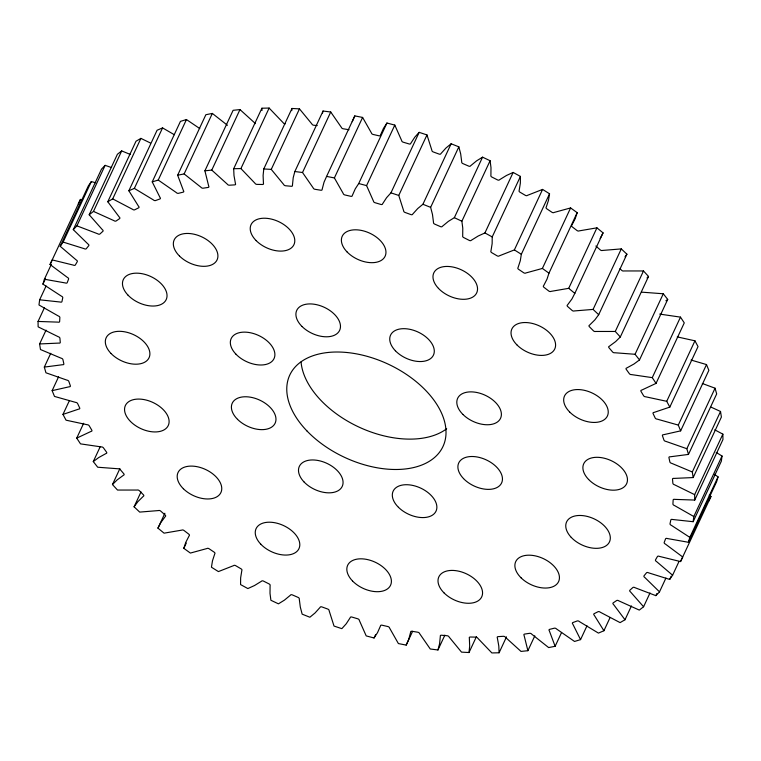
<?xml version="1.0" encoding="UTF-8"?>
<svg xmlns="http://www.w3.org/2000/svg" width="761" height="761" viewBox="0 0 761 761"><rect width="100%" height="100%" fill="white"/><g stroke="black" fill="none" stroke-linecap="round" stroke-linejoin="round"><path stroke-width="1.14" d="M412.624 631.297L406.193 645.1L398.393 643.568L389.556 627.996A1.655 1.008 25 0 0 387.891 626.55L381.984 625.19A1.655 1.008 25 0 0 380.51 625.913L377.523 632.638L374.051 637.975L366.203 635.901L359.297 620.32A1.655 1.008 25 0 0 357.784 618.807L351.877 617.047A1.655 1.008 25 0 0 350.241 617.628L346.198 623.83L341.841 628.653L334.022 626.065L329.104 610.626A1.655 1.008 25 0 0 327.753 609.057L321.893 606.917A1.655 1.008 25 0 0 320.124 607.345L315.054 612.957L309.87 617.238L302.155 614.156L300.31 607.059L299.273 599.002A1.655 1.008 25 0 0 298.103 597.404L292.348 594.902A1.655 1.008 25 0 0 290.455 595.169L284.414 600.144L278.44 603.834L270.897 600.277L270.012 593.361L270.088 585.57A1.655 1.008 25 0 0 269.109 583.944L263.515 581.109A1.655 1.008 25 0 0 261.518 581.214L254.564 585.504L247.858 588.567L240.571 584.581L240.638 577.894L241.836 570.455A1.655 1.008 25 0 0 241.047 568.828L235.672 565.67A1.655 1.008 25 0 0 233.598 565.623L218.417 571.587L211.444 567.211L212.481 560.819L214.773 553.799A1.655 1.008 25 0 0 214.193 552.182L209.085 548.748A1.655 1.008 25 0 0 206.944 548.538L190.393 553.066L183.82 548.339L185.798 542.308L189.175 535.763A1.655 1.008 25 0 0 188.804 534.174L184.019 530.493A1.655 1.008 25 0 0 181.831 530.122L164.072 533.166L157.946 528.134L160.856 522.522L165.289 516.529A1.655 1.008 25 0 0 165.127 514.978L160.704 511.088A1.655 1.008 25 0 0 158.497 510.564L139.701 512.096L134.088 506.807L137.893 501.661L143.334 496.277A1.655 1.008 25 0 0 143.391 494.774L139.377 490.712A1.655 1.008 25 0 0 137.17 490.046L117.508 490.046L112.466 484.548L117.137 479.925L123.529 475.197A1.655 1.008 25 0 0 123.805 473.77L120.228 469.566A1.655 1.008 25 0 0 118.041 468.757L97.712 467.225L93.28 461.585L98.778 457.523L106.055 453.499A1.655 1.008 25 0 0 106.55 452.158L103.448 447.858A1.655 1.008 25 0 0 101.308 446.907L80.514 443.872L76.728 438.127L91.101 431.382A1.655 1.008 25 0 0 91.796 430.136L89.208 425.789A1.655 1.008 25 0 0 87.125 424.714L66.055 420.186L62.973 414.403L78.792 409.076A1.655 1.008 25 0 0 79.686 407.934L77.632 403.577A1.655 1.008 25 0 0 75.634 402.388L54.497 396.424L52.138 390.65L69.251 386.778A1.655 1.008 25 0 0 70.345 385.76L68.842 381.432A1.655 1.008 25 0 0 66.949 380.139L45.945 372.795L44.319 367.087L62.573 364.719A1.655 1.008 25 0 0 63.848 363.834L62.916 359.572A1.655 1.008 25 0 0 61.137 358.193L40.476 349.527L39.61 343.943L58.816 343.097A1.655 1.008 25 0 0 60.271 342.345L59.91 338.207A1.655 1.008 25 0 0 58.274 336.743L38.136 326.85L38.05 321.446L58.036 322.131A1.655 1.008 25 0 0 59.634 321.532L59.862 317.537A1.655 1.008 25 0 0 58.369 316.015L38.973 304.98L39.648 299.805L60.214 302.022A1.655 1.008 25 0 0 61.955 301.565L62.754 297.76A1.655 1.008 25 0 0 61.441 296.191L42.949 284.138L44.395 279.239L65.341 282.949A1.655 1.008 25 0 0 67.215 282.654L68.585 279.078A1.655 1.008 25 0 0 67.444 277.47L50.045 264.505L52.243 259.929L73.37 265.113A1.655 1.008 25 0 0 75.349 264.971L77.27 261.67A1.655 1.008 25 0 0 76.328 260.043L60.195 246.288L63.115 242.084L84.224 248.676A1.655 1.008 25 0 0 86.278 248.704L88.752 245.689A1.655 1.008 25 0 0 88 244.053L73.284 229.651L76.909 225.855L97.788 233.808A1.655 1.008 25 0 0 99.919 233.988L102.897 231.296A1.655 1.008 25 0 0 102.355 229.679L89.199 214.754L93.489 211.406L113.941 220.642A1.655 1.008 25 0 0 116.119 220.975L119.591 218.635A1.655 1.008 25 0 0 119.258 217.047L107.786 201.751L112.695 198.887L132.528 209.304A1.655 1.008 25 0 0 134.735 209.789L138.654 207.82A1.655 1.008 25 0 0 138.54 206.279L128.866 190.754L134.355 188.395L153.37 199.905A1.655 1.008 25 0 0 155.577 200.543L159.905 198.963A1.655 1.008 25 0 0 160.01 197.48L152.229 181.889L158.24 180.053L176.257 192.533A1.655 1.008 25 0 0 178.445 193.323L183.154 192.153A1.655 1.008 25 0 0 183.477 190.735L177.655 175.211L184.133 173.936L200.98 187.273A1.655 1.008 25 0 0 203.13 188.195L208.162 187.434A1.655 1.008 25 0 0 208.695 186.112L204.899 170.816L211.777 170.093L227.292 184.152A1.655 1.008 25 0 0 229.384 185.208L234.702 184.875A1.655 1.008 25 0 0 235.444 183.648L233.988 175.506L233.694 168.723L240.914 168.571L254.945 183.22A1.655 1.008 25 0 0 256.961 184.39L262.507 184.485A1.655 1.008 25 0 0 263.439 183.372L263.106 175.477L263.772 168.961L271.258 169.38L283.672 184.485A1.655 1.008 25 0 0 285.584 185.76L291.301 186.283A1.655 1.008 25 0 0 292.443 185.284L293.213 177.703L294.84 171.529L302.517 172.509L313.19 187.919A1.655 1.008 25 0 0 314.997 189.289L320.828 190.231A1.655 1.008 25 0 0 322.141 189.375L324.034 182.183L326.593 176.409L354.807 115.9L362.607 117.432L371.444 133.004A1.655 1.008 25 0 0 373.109 134.45L379.016 135.81A1.655 1.008 25 0 0 380.49 135.087L383.477 128.362L386.949 123.025L394.797 125.099L401.703 140.68A1.655 1.008 25 0 0 403.216 142.193L409.123 143.953A1.655 1.008 25 0 0 410.759 143.372L414.802 137.17L419.159 132.347L426.978 134.935L431.896 150.374A1.655 1.008 25 0 0 433.247 151.943L439.107 154.083A1.655 1.008 25 0 0 440.876 153.655L445.946 148.043L451.13 143.762L458.845 146.844L460.69 153.941L461.727 161.998A1.655 1.008 25 0 0 462.897 163.596L468.652 166.098A1.655 1.008 25 0 0 470.545 165.831L476.586 160.856L482.56 157.166L490.103 160.723L490.988 167.639L490.912 175.43A1.655 1.008 25 0 0 491.891 177.056L497.485 179.891A1.655 1.008 25 0 0 499.482 179.786L506.436 175.496L513.142 172.433L520.429 176.419L492.215 236.918L492.148 243.615L490.95 251.054A1.655 1.008 25 0 0 491.739 252.681L497.114 255.829A1.655 1.008 25 0 0 499.187 255.886L514.369 249.912L542.583 189.413L549.556 193.789L548.519 200.181L546.227 207.201A1.655 1.008 25 0 0 546.807 208.818L551.915 212.252A1.655 1.008 25 0 0 554.056 212.462L570.607 207.934L577.18 212.661L575.202 218.692L571.825 225.237M520.429 176.419L520.362 183.106L519.164 190.545A1.655 1.008 25 0 0 519.953 192.172L525.328 195.33A1.655 1.008 25 0 0 527.402 195.377L542.583 189.413M291.767 110.63L291.986 108.462L299.473 108.871L311.886 123.976A1.655 1.008 25 0 0 313.798 125.251L317.232 125.565M406.193 645.1L408.752 639.326L410.645 632.134A1.655 1.008 25 0 1 411.958 631.269L417.789 632.22A1.655 1.008 25 0 1 419.596 633.58L430.269 649L437.946 649.97L439.573 643.796L440.343 636.215A1.655 1.008 25 0 1 441.475 635.226L447.202 635.749A1.655 1.008 25 0 1 449.114 637.024L461.527 652.129L469.014 652.538L469.68 646.032L469.347 638.137A1.655 1.008 25 0 1 470.279 637.014L475.825 637.119A1.655 1.008 25 0 1 477.841 638.279L491.872 652.938L499.092 652.786L506.512 636.862M499.092 652.786L498.797 646.003L497.342 637.861A1.655 1.008 25 0 1 498.084 636.634L503.402 636.301A1.655 1.008 25 0 1 505.494 637.347L521.009 651.416L527.887 650.693L524.091 635.397A1.655 1.008 25 0 1 524.624 634.075L529.656 633.314A1.655 1.008 25 0 1 531.806 634.236L548.652 647.573L555.13 646.289L549.309 630.774A1.655 1.008 25 0 1 549.632 629.357L554.341 628.186A1.655 1.008 25 0 1 556.529 628.967L574.545 641.456L580.557 639.62L572.776 624.03A1.655 1.008 25 0 1 572.881 622.546L577.209 620.957A1.655 1.008 25 0 1 579.416 621.604L598.431 633.104L603.92 630.745L594.246 615.23A1.655 1.008 25 0 1 594.132 613.68L598.051 611.711A1.655 1.008 25 0 1 600.258 612.205L620.091 622.622L625 619.758L613.528 604.462A1.655 1.008 25 0 1 613.195 602.874L616.667 600.534A1.655 1.008 25 0 1 618.845 600.867L639.297 610.094L643.587 606.755L630.431 591.83A1.655 1.008 25 0 1 629.889 590.213L632.867 587.521A1.655 1.008 25 0 1 634.997 587.701L655.877 595.654L659.502 591.858L644.786 577.447A1.655 1.008 25 0 1 644.034 575.82L646.498 572.805A1.655 1.008 25 0 1 648.562 572.824L669.67 579.425L672.591 575.221L656.458 561.466A1.655 1.008 25 0 1 655.516 559.839L657.437 556.529A1.655 1.008 25 0 1 659.416 556.396L680.543 561.57L682.731 557.004L665.342 544.029A1.655 1.008 25 0 1 664.201 542.422L665.571 538.855A1.655 1.008 25 0 1 667.445 538.56L688.391 542.27L689.837 537.371L671.345 525.318A1.655 1.008 25 0 1 670.022 523.739L670.831 519.944A1.655 1.008 25 0 1 672.572 519.487L693.138 521.704L693.813 516.519L722.027 456.02L716.187 452.443M722.027 456.02L721.352 461.195L693.138 521.704M549.556 193.789L521.333 254.288L520.305 260.681L518.013 267.71A1.655 1.008 25 0 0 518.593 269.327L523.701 272.761A1.655 1.008 25 0 0 525.841 272.971L542.393 268.443L548.966 273.17L546.988 279.201L543.611 285.736A1.655 1.008 25 0 0 543.982 287.335L548.767 291.016A1.655 1.008 25 0 0 550.954 291.377L568.714 288.333L574.831 293.365L571.93 298.987L567.497 304.98A1.655 1.008 25 0 0 567.658 306.531L572.082 310.421A1.655 1.008 25 0 0 574.289 310.945L593.085 309.413L598.698 314.702L594.893 319.848L589.452 325.232A1.655 1.008 25 0 0 589.394 326.726L593.409 330.797A1.655 1.008 25 0 0 595.616 331.463L615.278 331.463L620.32 336.961L615.649 341.584L609.257 346.312A1.655 1.008 25 0 0 608.981 347.739L612.557 351.934A1.655 1.008 25 0 0 614.745 352.752L635.064 354.284L639.506 359.924L634.008 363.986L626.731 368.01A1.655 1.008 25 0 0 626.236 369.351L629.337 373.651A1.655 1.008 25 0 0 631.478 374.593L652.272 377.637L656.049 383.382L641.685 390.117A1.655 1.008 25 0 0 640.99 391.363L643.578 395.72A1.655 1.008 25 0 0 645.661 396.785L666.731 401.313L669.813 407.106L653.994 412.433A1.655 1.008 25 0 0 653.09 413.565L655.145 417.932A1.655 1.008 25 0 0 657.152 419.121L678.289 425.085L680.648 430.859L663.535 434.721A1.655 1.008 25 0 0 662.441 435.739L663.944 440.067A1.655 1.008 25 0 0 665.837 441.361L686.841 448.714L688.467 454.422L670.213 456.79A1.655 1.008 25 0 0 668.938 457.675L669.87 461.937A1.655 1.008 25 0 0 671.649 463.316L692.31 471.982L693.176 477.566L673.961 478.403A1.655 1.008 25 0 0 672.515 479.154L672.876 483.302A1.655 1.008 25 0 0 674.512 484.757L694.65 494.66L694.736 500.063L674.75 499.378A1.655 1.008 25 0 0 673.152 499.977L672.924 503.972A1.655 1.008 25 0 0 674.417 505.494L693.813 516.519M322.512 113.085L323.054 111.03L330.731 112L341.404 127.42A1.655 1.008 25 0 0 343.211 128.78L349.042 129.731M714.36 474.284L718.051 476.862L716.605 481.761L688.391 542.27M352.248 121.674L354.807 115.9M50.045 264.505L80.457 199.43L82.626 199.877M44.395 279.239L51.329 264.371M60.195 246.288L88.409 185.779L91.33 181.575L95.677 182.773M42.949 284.138L45.422 278.83M63.115 242.084L91.33 181.575M39.648 299.805L46.088 286.003M73.284 229.651L101.498 169.142L105.123 165.346L111.61 167.582M76.909 225.855L105.123 165.346M38.05 321.446L44.48 307.644M89.199 214.754L117.413 154.245L121.703 150.906L130.217 154.416M93.489 211.406L121.703 150.906M39.61 343.943L46.05 330.141M107.786 201.751L136 141.242L140.909 138.378L150.25 142.906M112.695 198.887L140.909 138.378M44.319 367.087L50.759 353.285M128.866 190.754L157.08 130.255L162.569 127.896L174.307 134.707M134.355 188.395L162.569 127.896M52.138 390.65L58.568 376.847M152.229 181.889L180.443 121.379L186.455 119.544L199.763 128.561M158.24 180.053L186.455 119.544M62.973 414.403L69.403 400.6M177.655 175.211L205.87 114.711L212.348 113.427L227.444 125.289M184.133 173.936L212.348 113.427M76.728 438.127L83.662 423.259M204.899 170.816L233.113 110.307L239.991 109.584L255.506 123.653M211.777 170.093L239.991 109.584M93.28 461.585L100.214 446.717M233.694 168.723L261.908 108.214L269.128 108.062L283.159 122.721A1.655 1.008 25 0 0 285.175 123.881M240.914 168.571L269.128 108.062M112.466 484.548L119.886 468.624M263.772 168.961L291.986 108.462M271.258 169.38L299.473 108.871M134.088 506.807L141.013 491.948M294.84 171.529L323.054 111.03M302.517 172.509L330.731 112M157.946 528.134L164.88 513.275M386.949 123.025L358.726 183.534L355.254 188.861L352.276 195.587A1.655 1.008 25 0 1 350.802 196.309L344.895 194.959A1.655 1.008 25 0 1 343.23 193.513L334.393 177.931L362.607 117.432M183.82 548.339L186.293 543.031M419.159 132.347L390.945 192.856L386.588 197.679L382.545 203.881A1.655 1.008 25 0 1 380.909 204.452L375.002 202.702A1.655 1.008 25 0 1 373.489 201.189L366.583 185.608L394.797 125.099M451.13 143.762L422.916 204.271L417.732 208.543L412.662 214.164A1.655 1.008 25 0 1 410.892 214.583L405.033 212.443A1.655 1.008 25 0 1 403.682 210.883L398.764 195.444L426.978 134.935M482.56 157.166L454.346 217.675L448.372 221.365L442.331 226.34A1.655 1.008 25 0 1 440.438 226.607L434.683 224.105A1.655 1.008 25 0 1 433.513 222.507L432.476 214.44L430.631 207.353L458.845 146.844M513.142 172.433L484.928 232.942L478.222 235.996L471.268 240.295A1.655 1.008 25 0 1 469.271 240.4L463.677 237.556A1.655 1.008 25 0 1 462.698 235.939L462.774 228.148L461.879 221.223L490.103 160.723M542.393 268.443L570.607 207.934M374.051 637.975L375.544 634.788M548.966 273.17L577.18 212.661M568.714 288.333L596.928 227.834L603.054 232.866L574.831 293.365M593.085 309.413L621.299 248.904L626.912 254.193L598.698 314.702M437.946 649.97L444.881 635.112M615.278 331.463L643.492 270.954L648.534 276.452L620.32 336.961M469.014 652.538L476.434 636.624M635.064 354.284L663.288 293.775L642.959 292.243A1.655 1.008 25 0 1 641.409 291.948M639.506 359.924L667.72 299.415L663.288 293.775M652.272 377.637L680.486 317.128L659.692 314.093M527.887 650.693L534.821 635.835M656.049 383.382L684.272 322.873L680.486 317.128M666.731 401.313L694.945 340.814L677.261 336.904M555.13 646.289L561.57 632.496M669.813 407.106L698.027 346.597L694.945 340.814M678.289 425.085L706.503 364.576L691.055 360.039M580.557 639.62L586.988 625.818M680.648 430.859L708.862 370.35L706.503 364.576M686.841 448.714L715.055 388.205L702.317 383.487M603.92 630.745L609.865 618.008M688.467 454.422L716.681 393.913L715.055 388.205M692.31 471.982L720.524 411.473L711.088 407.154M625 619.758L631.43 605.956M693.176 477.566L721.39 417.057L720.524 411.473M694.65 494.66L722.864 434.151L714.731 429.822M643.587 606.755L650.018 592.952M694.736 500.063L722.95 439.554L722.864 434.151M655.877 595.654L656.867 593.532M659.502 591.858L665.932 578.056M669.67 579.425L671.154 576.239M689.837 537.371L718.051 476.862M672.591 575.221L679.031 561.418M680.543 561.57L710.955 496.495L709.233 495.116M78.269 203.996L80.457 199.43M708.757 501.071L710.955 496.495M600.144 238.478L603.054 232.866M625.009 256.771L626.912 254.193M646.983 277.993L648.534 276.452M665.885 300.776L667.72 299.415M596.928 227.834L579.169 230.878A1.655 1.008 25 0 1 576.981 230.507L572.196 226.826A1.655 1.008 25 0 1 571.54 225.675M621.299 248.904L602.503 250.436A1.655 1.008 25 0 1 600.296 249.912L595.873 246.022M643.492 270.954L623.83 270.954A1.655 1.008 25 0 1 621.623 270.288L620.015 268.662M326.593 176.409L334.393 177.931M358.726 183.534L366.583 185.608M390.945 192.856L398.764 195.444M422.916 204.271L430.631 207.353M454.346 217.675L461.879 221.223M484.928 232.942L492.215 236.918M514.369 249.912L521.333 254.288M261.908 108.214L262.012 110.478M446.688 428.757A84.519 51.453 25 0 1 359.611 427.387A84.519 51.453 25 0 1 301.061 361.979M398.441 507.292A23.658 14.402 25 0 0 435.967 511.278A23.658 14.402 25 0 0 409.37 484.871A23.658 14.402 25 0 0 398.441 507.292M111.039 353.485A23.658 14.402 25 0 0 148.804 358.25A23.658 14.402 25 0 0 122.987 331.549A23.658 14.402 25 0 0 111.039 353.485M130.492 421.47A23.658 14.402 25 0 0 168.124 425.799A23.658 14.402 25 0 0 141.869 399.259A23.658 14.402 25 0 0 130.492 421.47M183.382 488.743A23.658 14.402 25 0 0 220.871 492.624A23.658 14.402 25 0 0 194.169 466.246A23.658 14.402 25 0 0 183.382 488.743M260.728 544.115A23.658 14.402 25 0 0 298.607 549.318A23.658 14.402 25 0 0 273.247 522.474A23.658 14.402 25 0 0 260.728 544.115M352.543 580.985A23.658 14.402 25 0 0 390.307 585.751A23.658 14.402 25 0 0 364.49 559.05A23.658 14.402 25 0 0 352.543 580.985M443.948 592.809A23.658 14.402 25 0 0 481.58 597.128A23.658 14.402 25 0 0 455.316 570.598A23.658 14.402 25 0 0 443.948 592.809M521.066 577.818A23.658 14.402 25 0 0 558.555 581.708A23.658 14.402 25 0 0 531.853 555.33A23.658 14.402 25 0 0 521.066 577.818M571.235 537.38A23.658 14.402 25 0 0 609.114 542.593A23.658 14.402 25 0 0 583.754 515.739A23.658 14.402 25 0 0 571.235 537.38M588.605 479.468A23.658 14.402 25 0 0 626.37 484.234A23.658 14.402 25 0 0 600.553 457.532A23.658 14.402 25 0 0 588.605 479.468M569.618 411.958A23.658 14.402 25 0 0 607.259 416.286A23.658 14.402 25 0 0 580.995 389.746A23.658 14.402 25 0 0 569.618 411.958M517.214 345.171A23.658 14.402 25 0 0 554.712 349.052A23.658 14.402 25 0 0 528.01 322.683A23.658 14.402 25 0 0 517.214 345.171M438.45 288.352A23.658 14.402 25 0 0 476.338 293.556A23.658 14.402 25 0 0 450.978 266.711A23.658 14.402 25 0 0 438.45 288.352M347.102 251.967A23.658 14.402 25 0 0 384.866 256.733A23.658 14.402 25 0 0 359.049 230.031A23.658 14.402 25 0 0 347.102 251.967M256.172 240.628A23.658 14.402 25 0 0 293.803 244.947A23.658 14.402 25 0 0 267.539 218.407A23.658 14.402 25 0 0 256.172 240.628M179.529 256.086A23.658 14.402 25 0 0 217.028 259.977A23.658 14.402 25 0 0 190.326 233.598A23.658 14.402 25 0 0 179.529 256.086M237.527 419.34A23.658 14.402 25 0 0 275.063 423.335A23.658 14.402 25 0 0 248.457 396.919A23.658 14.402 25 0 0 237.527 419.34M304.153 482.065A23.658 14.402 25 0 0 341.946 486.935A23.658 14.402 25 0 0 316.234 460.196A23.658 14.402 25 0 0 304.153 482.065M463.544 478.602A23.658 14.402 25 0 0 501.337 483.482A23.658 14.402 25 0 0 475.635 456.743A23.658 14.402 25 0 0 463.544 478.602M462.945 414.46A23.658 14.402 25 0 0 500.481 418.445A23.658 14.402 25 0 0 473.875 392.029A23.658 14.402 25 0 0 462.945 414.46M395.387 350.773A23.658 14.402 25 0 0 433.18 355.644A23.658 14.402 25 0 0 407.468 328.914A23.658 14.402 25 0 0 395.387 350.773M302.041 326.507A23.658 14.402 25 0 0 339.568 330.493A23.658 14.402 25 0 0 312.971 304.077A23.658 14.402 25 0 0 302.041 326.507M127.943 295.078A23.658 14.402 25 0 0 165.831 300.291A23.658 14.402 25 0 0 140.471 273.437A23.658 14.402 25 0 0 127.943 295.078M235.986 354.226A23.658 14.402 25 0 0 273.779 359.097A23.658 14.402 25 0 0 248.076 332.367A23.658 14.402 25 0 0 235.986 354.226M306.987 430.983A84.519 51.453 25 0 0 442.017 448.391A84.519 51.453 25 0 0 350.174 352.876A84.519 51.453 25 0 0 306.987 430.983"/></g></svg>
